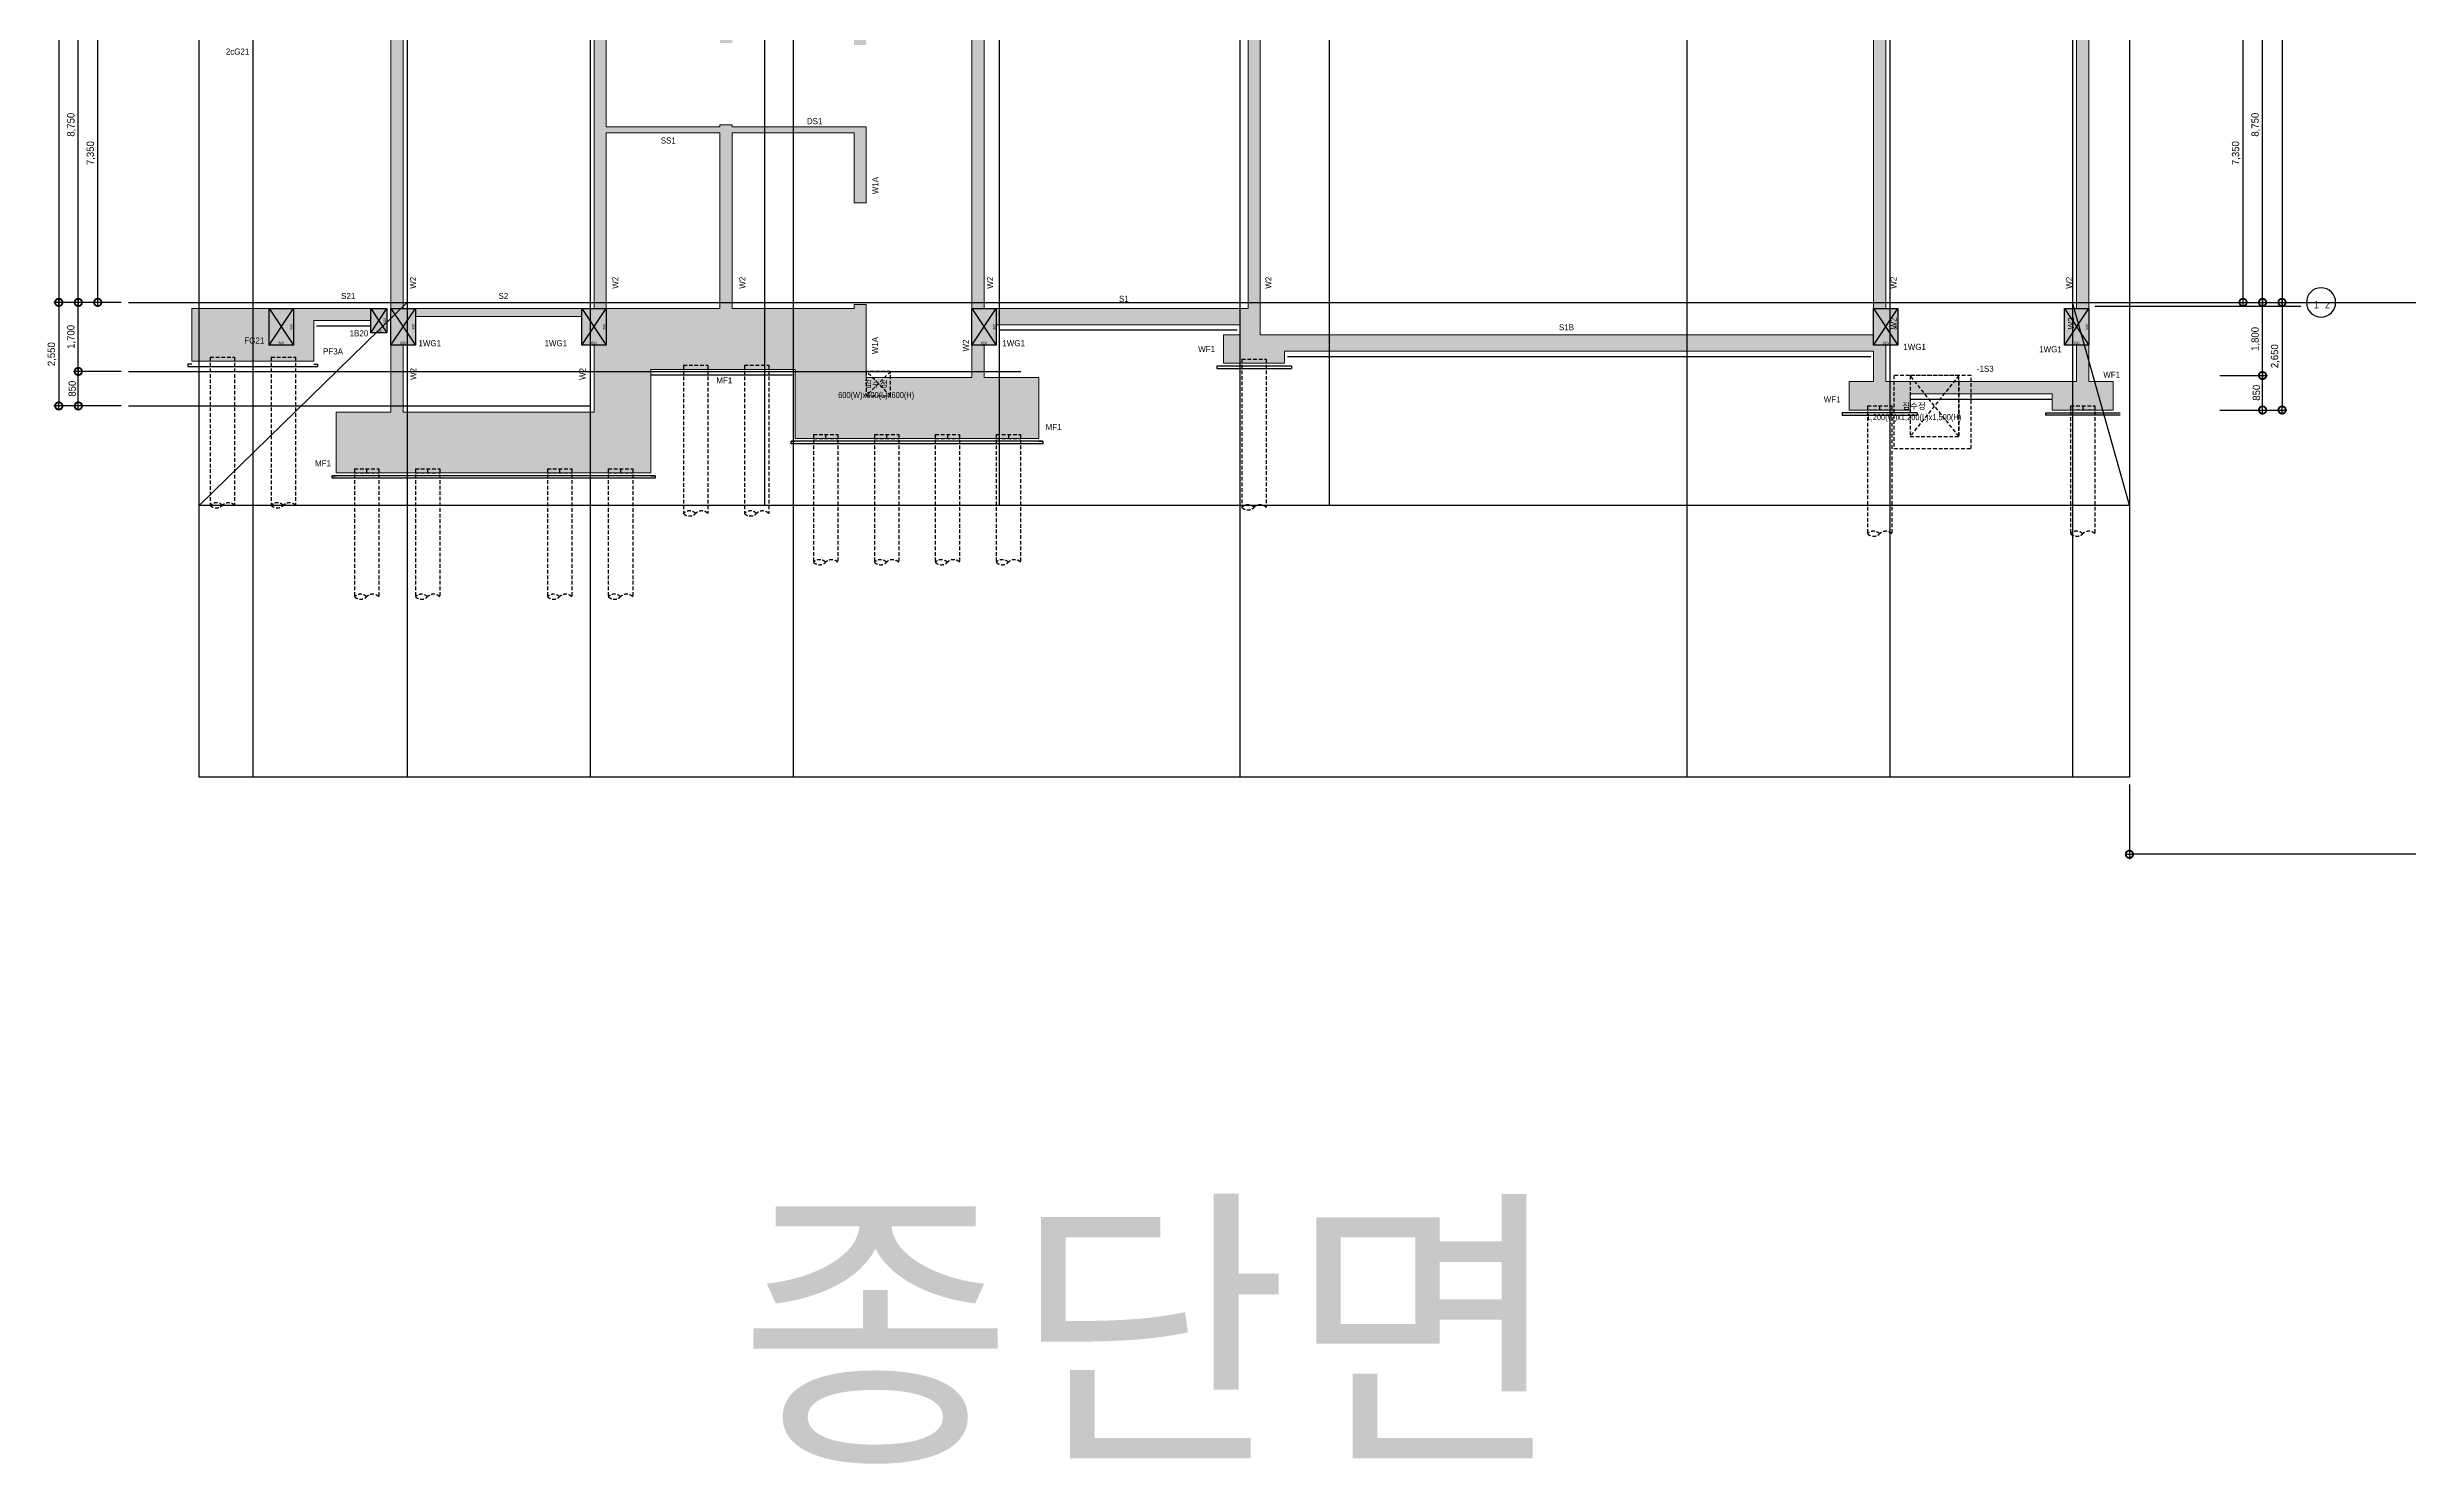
# Model space of a CAD drawing. Header units: millimetres. Extents: x -56316 to 123720, y -36837 to 55569.
# Drawn here: x -5063 to 53077, y -28597 to 6283 of the extents above; entities that cross this region are included whole.
import ezdxf
from ezdxf.enums import TextEntityAlignment as Align

# ---------------------------------------------------------------- set-up
doc = ezdxf.new("R2010")
doc.units = ezdxf.units.MM
doc.header["$LTSCALE"] = 60
for name, pattern in [('ACAD_ISO05W100', [33, 24, -3, 0, -3, 0, -3]), ('HID', [2.3, 1.5, -0.8]), ('HIDDEN', [2, 1, -1])]:
    doc.linetypes.add(name, pattern=pattern)
doc.layers.get('Defpoints').update_dxf_attribs({"color": 151})
doc.layers.add('A-CON', color=2, linetype='Continuous', lineweight=9)
doc.layers.add('A-TEXT', color=3, linetype='Continuous', lineweight=9)
for name, color, linetype in [('A-DIM', 7, 'Continuous'), ('A-ETC-9', 9, 'Continuous'), ('A-SITE', 3, 'ACAD_ISO05W100'), ('A-SYM', 7, 'Continuous'), ('A-버림CONC', 5, 'Continuous'), ('cen', 1, 'Continuous'), ('구조SOLID', 253, 'Continuous'), ('기초', 5, 'HIDDEN')]:
    doc.layers.add(name, color=color, linetype=linetype)
for name, color, linetype, plot in [('AS-HIDLINE', 205, 'Continuous', False), ('NOPLOT', 191, 'Continuous', False), ('NOPLOT-DIM', 191, 'Continuous', False), ('NOPLOT-TEXT', 11, 'Continuous', False), ('NOPLOT-부호', 151, 'Continuous', False)]:
    doc.layers.add(name, color=color, linetype=linetype, plot=plot)
doc.styles.add('Gdim', font='Dotum.ttf')
doc.dimstyles.new('G-Xdim', dxfattribs={"dimscale": 30, "dimtxt": 2, "dimasz": 1, "dimexe": 1.2, "dimexo": 1.2, "dimgap": 0, "dimtad": 1, "dimdec": 1, "dimdsep": 46, "dimlunit": 6, "dimtxsty": 'Gdim', "dimcen": 1, "dimse1": 1, "dimse2": 1, "dimsd1": 1, "dimsd2": 1, "dimclrd": 1, "dimclre": 1, "dimclrt": 256, "dimadec": 0, "dimazin": 0, "dimtfac": 1, "dimtdec": 1, "dimtix": 1, "dimtmove": 2, "dimatfit": 1, "dimfxl": 0, "dimtolj": 1, "dimlwd": -1, "dimlwe": -1, "dimarcsym": 0})
doc.dimstyles.new('Gdim60', dxfattribs={"dimscale": 60, "dimtxt": 3, "dimasz": 1, "dimexe": 2, "dimexo": 3, "dimgap": 1, "dimtad": 1, "dimdec": 0, "dimdsep": 46, "dimlunit": 6, "dimtxsty": 'Gdim', "dimblk": 'G3-DOT', "dimcen": 2.5, "dimdle": 2, "dimclrd": 1, "dimclre": 1, "dimclrt": 256, "dimazin": 2, "dimtfac": 1, "dimtdec": 0, "dimtix": 1, "dimtmove": 2, "dimatfit": 3, "dimldrblk": 'DOTSMALL', "dimfxl": 0, "dimtolj": 1, "dimtzin": 0, "dimarcsym": 0})

# ---------------------------------------------------------------- blocks, each defined once
blk = doc.blocks.new('*D39')
at = {"layer": 'Defpoints', "color": 0, "linetype": 'Continuous', "transparency": 16777216}
for p in [(-300, -900), (300, -880), (300, -900)]:
    blk.add_point(p, dxfattribs=at)
at = {"layer": 'AS-HIDLINE', "linetype": 'Continuous', "transparency": 16777216, "insert": (0, -850), "char_height": 60, "attachment_point": 5, "style": 'Gdim'}
blk.add_mtext('\\A1;600', dxfattribs=at)
blk = doc.blocks.new('*D40')
at = {"layer": 'Defpoints', "color": 0, "linetype": 'Continuous', "transparency": 16777216}
for p in [(300, 0), (280, 0), (300, -900)]:
    blk.add_point(p, dxfattribs=at)
at = {"layer": 'AS-HIDLINE', "linetype": 'Continuous', "transparency": 16777216, "insert": (250, -450), "char_height": 60, "attachment_point": 5, "rotation": 90, "style": 'Gdim'}
blk.add_mtext('\\A1;900', dxfattribs=at)
blk = doc.blocks.new('G3-DOT')
at = {"layer": 'A-DIM', "color": 1, "linetype": 'ByBlock'}
blk.add_line((1.5, 0), (-1.5, 0), dxfattribs=at)
at = {"layer": 'A-DIM', "color": 1, "linetype": 'ByBlock', "const_width": 3}
blk.add_lwpolyline([(0.375, 0, 1), (-0.375, 0, 1)], format="xyb", close=True, dxfattribs=at)
blk = doc.blocks.new('*D88')
at = {"layer": 'Defpoints', "color": 0, "transparency": 16777216}
for p in [(-3066, 48800), (-3066, 0), (-4778, 0)]:
    blk.add_point(p, dxfattribs=at)
at = {"layer": 'NOPLOT-DIM', "color": 1, "lineweight": -2, "transparency": 16777216}
for p, q in [((-3246, 48800), (-4898, 48800)), ((-4778, 48740), (-4778, 60)), ((-3246, 0), (-4898, 0))]:
    blk.add_line(p, q, dxfattribs=at)
at = {"layer": 'NOPLOT-DIM', "color": 1, "lineweight": -2, "transparency": 16777216, "xscale": 60, "yscale": 60, "zscale": 60}
for p, rotation in [((-4778, 48800), 90), ((-4778, 0), 270)]:
    blk.add_blockref('G3-DOT', p, dxfattribs=dict(at, rotation=rotation))
at = {"layer": 'NOPLOT-DIM', "transparency": 16777216, "insert": (-4945, 24400), "char_height": 180, "attachment_point": 5, "rotation": 90, "style": 'Gdim'}
blk.add_mtext('\\A1;48,800', dxfattribs=at)
blk = doc.blocks.new('_DotSmall')
at = {"color": 0, "linetype": 'ByBlock', "const_width": 0.5}
blk.add_lwpolyline([(-0.0625, 0, 1), (0.0625, 0, 1)], format="xyb", close=True, dxfattribs=at)
blk = doc.blocks.new('*D89')
at = {"layer": 'Defpoints', "color": 0, "transparency": 16777216}
for p in [(-4298, 8750), (-3066, 8750), (-3066, 0)]:
    blk.add_point(p, dxfattribs=at)
at = {"layer": 'NOPLOT-DIM', "color": 1, "lineweight": -2, "transparency": 16777216}
for p, q in [((-3246, 8750), (-4418, 8750)), ((-4298, 60), (-4298, 8690)), ((-3246, 0), (-4418, 0))]:
    blk.add_line(p, q, dxfattribs=at)
at = {"layer": 'NOPLOT-DIM', "color": 1, "lineweight": -2, "transparency": 16777216, "xscale": 60, "yscale": 60, "zscale": 60}
for p, rotation in [((-4298, 8750), 90), ((-4298, 0), 270)]:
    blk.add_blockref('G3-DOT', p, dxfattribs=dict(at, rotation=rotation))
at = {"layer": 'NOPLOT-DIM', "transparency": 16777216, "insert": (-4465, 4375), "char_height": 180, "attachment_point": 5, "rotation": 90, "style": 'Gdim'}
blk.add_mtext('\\A1;8,750', dxfattribs=at)
blk = doc.blocks.new('*D99')
at = {"layer": 'Defpoints', "color": 0, "transparency": 16777216}
for p in [(-3066, 0), (-4778, -2550), (-3066, -2550)]:
    blk.add_point(p, dxfattribs=at)
at = {"layer": 'NOPLOT-DIM', "color": 1, "lineweight": -2, "transparency": 16777216}
for p, q in [((-3246, 0), (-4898, 0)), ((-4778, -60), (-4778, -2490)), ((-3246, -2550), (-4898, -2550))]:
    blk.add_line(p, q, dxfattribs=at)
at = {"layer": 'NOPLOT-DIM', "color": 1, "lineweight": -2, "transparency": 16777216, "xscale": 60, "yscale": 60, "zscale": 60}
for p, rotation in [((-4778, 0), 90), ((-4778, -2550), 270)]:
    blk.add_blockref('G3-DOT', p, dxfattribs=dict(at, rotation=rotation))
at = {"layer": 'NOPLOT-DIM', "transparency": 16777216, "insert": (-4945, -1275), "char_height": 180, "attachment_point": 5, "rotation": 90, "style": 'Gdim'}
blk.add_mtext('\\A1;2,550', dxfattribs=at)
blk = doc.blocks.new('*D121')
at = {"layer": 'Defpoints', "color": 0, "transparency": 16777216}
for p in [(-3066, 0), (-4298, 0), (-3066, -1700)]:
    blk.add_point(p, dxfattribs=at)
at = {"layer": 'NOPLOT-DIM', "color": 1, "lineweight": -2, "transparency": 16777216}
for p, q in [((-3246, 0), (-4418, 0)), ((-4298, -1640), (-4298, -60)), ((-3246, -1700), (-4418, -1700))]:
    blk.add_line(p, q, dxfattribs=at)
at = {"layer": 'NOPLOT-DIM', "color": 1, "lineweight": -2, "transparency": 16777216, "xscale": 60, "yscale": 60, "zscale": 60}
for p, rotation in [((-4298, 0), 90), ((-4298, -1700), 270)]:
    blk.add_blockref('G3-DOT', p, dxfattribs=dict(at, rotation=rotation))
at = {"layer": 'NOPLOT-DIM', "transparency": 16777216, "insert": (-4465, -850), "char_height": 180, "attachment_point": 5, "rotation": 90, "style": 'Gdim'}
blk.add_mtext('\\A1;1,700', dxfattribs=at)
blk = doc.blocks.new('*D122')
at = {"layer": 'Defpoints', "color": 0, "transparency": 16777216}
for p in [(-4298, -1700), (-3066, -1700), (-3066, -2550)]:
    blk.add_point(p, dxfattribs=at)
at = {"layer": 'NOPLOT-DIM', "color": 1, "lineweight": -2, "transparency": 16777216}
for p, q in [((-3246, -1700), (-4418, -1700)), ((-4298, -2490), (-4298, -1760)), ((-3246, -2550), (-4418, -2550))]:
    blk.add_line(p, q, dxfattribs=at)
at = {"layer": 'NOPLOT-DIM', "color": 1, "lineweight": -2, "transparency": 16777216, "xscale": 60, "yscale": 60, "zscale": 60}
for p, rotation in [((-4298, -1700), 90), ((-4298, -2550), 270)]:
    blk.add_blockref('G3-DOT', p, dxfattribs=dict(at, rotation=rotation))
at = {"layer": 'NOPLOT-DIM', "transparency": 16777216, "insert": (-4448, -2125), "char_height": 180, "attachment_point": 5, "rotation": 90, "style": 'Gdim'}
blk.add_mtext('\\A1;850', dxfattribs=at)
blk = doc.blocks.new('*D123')
at = {"layer": 'Defpoints', "color": 0, "transparency": 16777216}
for p in [(46200, -11695), (76200, -11695), (46200, -13590)]:
    blk.add_point(p, dxfattribs=at)
at = {"layer": 'NOPLOT-DIM', "color": 1, "lineweight": -2, "transparency": 16777216}
for p, q in [((46200, -11875), (46200, -13710)), ((76200, -11875), (76200, -13710)), ((76140, -13590), (46260, -13590))]:
    blk.add_line(p, q, dxfattribs=at)
at = {"layer": 'NOPLOT-DIM', "color": 1, "lineweight": -2, "transparency": 16777216, "xscale": 60, "yscale": 60, "zscale": 60, "rotation": 180}
blk.add_blockref('G3-DOT', (46200, -13590), dxfattribs=at)
at = {"layer": 'NOPLOT-DIM', "color": 1, "lineweight": -2, "transparency": 16777216, "xscale": 60, "yscale": 60, "zscale": 60}
blk.add_blockref('G3-DOT', (76200, -13590), dxfattribs=at)
at = {"layer": 'NOPLOT-DIM', "transparency": 16777216, "insert": (61200, -13423), "char_height": 180, "attachment_point": 5, "style": 'Gdim'}
blk.add_mtext('\\A1;30,000', dxfattribs=at)
blk = doc.blocks.new('*D120')
at = {"layer": 'Defpoints', "color": 0, "transparency": 16777216}
for p in [(-3818, 7350), (-3066, 7350), (-3066, 0)]:
    blk.add_point(p, dxfattribs=at)
at = {"layer": 'NOPLOT-DIM', "color": 1, "lineweight": -2, "transparency": 16777216}
for p, q in [((-3246, 7350), (-3938, 7350)), ((-3818, 60), (-3818, 7290)), ((-3246, 0), (-3938, 0))]:
    blk.add_line(p, q, dxfattribs=at)
at = {"layer": 'NOPLOT-DIM', "color": 1, "lineweight": -2, "transparency": 16777216, "xscale": 60, "yscale": 60, "zscale": 60}
for p, rotation in [((-3818, 7350), 90), ((-3818, 0), 270)]:
    blk.add_blockref('G3-DOT', p, dxfattribs=dict(at, rotation=rotation))
at = {"layer": 'NOPLOT-DIM', "transparency": 16777216, "insert": (-3985, 3675), "char_height": 180, "attachment_point": 5, "rotation": 90, "style": 'Gdim'}
blk.add_mtext('\\A1;7,350', dxfattribs=at)
blk = doc.blocks.new('*D100')
at = {"layer": 'Defpoints', "color": 0, "transparency": 16777216}
for p in [(48245, 48800), (48245, 0), (49957, 0)]:
    blk.add_point(p, dxfattribs=at)
at = {"layer": 'NOPLOT-DIM', "color": 1, "lineweight": -2, "transparency": 16777216}
for p, q in [((48425, 48800), (50077, 48800)), ((49957, 48740), (49957, 60)), ((48425, 0), (50077, 0))]:
    blk.add_line(p, q, dxfattribs=at)
at = {"layer": 'NOPLOT-DIM', "color": 1, "lineweight": -2, "transparency": 16777216, "xscale": 60, "yscale": 60, "zscale": 60}
for p, rotation in [((49957, 48800), 90), ((49957, 0), 270)]:
    blk.add_blockref('G3-DOT', p, dxfattribs=dict(at, rotation=rotation))
at = {"layer": 'NOPLOT-DIM', "transparency": 16777216, "insert": (49789, 24400), "char_height": 180, "attachment_point": 5, "rotation": 90, "style": 'Gdim'}
blk.add_mtext('\\A1;48,800', dxfattribs=at)
blk = doc.blocks.new('*D101')
at = {"layer": 'Defpoints', "color": 0, "transparency": 16777216}
for p in [(48245, 8750), (49477, 8750), (48245, 0)]:
    blk.add_point(p, dxfattribs=at)
at = {"layer": 'NOPLOT-DIM', "color": 1, "lineweight": -2, "transparency": 16777216}
for p, q in [((48425, 8750), (49597, 8750)), ((49477, 60), (49477, 8690)), ((48425, 0), (49597, 0))]:
    blk.add_line(p, q, dxfattribs=at)
at = {"layer": 'NOPLOT-DIM', "color": 1, "lineweight": -2, "transparency": 16777216, "xscale": 60, "yscale": 60, "zscale": 60}
for p, rotation in [((49477, 8750), 90), ((49477, 0), 270)]:
    blk.add_blockref('G3-DOT', p, dxfattribs=dict(at, rotation=rotation))
at = {"layer": 'NOPLOT-DIM', "transparency": 16777216, "insert": (49309, 4375), "char_height": 180, "attachment_point": 5, "rotation": 90, "style": 'Gdim'}
blk.add_mtext('\\A1;8,750', dxfattribs=at)
blk = doc.blocks.new('*D73')
at = {"layer": 'Defpoints', "color": 0, "transparency": 16777216}
for p in [(48245, 0), (48245, -2650), (49957, -2650)]:
    blk.add_point(p, dxfattribs=at)
at = {"layer": 'NOPLOT-DIM', "color": 1, "lineweight": -2, "transparency": 16777216}
for p, q in [((48425, 0), (50077, 0)), ((49957, -60), (49957, -2590)), ((48425, -2650), (50077, -2650))]:
    blk.add_line(p, q, dxfattribs=at)
at = {"layer": 'NOPLOT-DIM', "color": 1, "lineweight": -2, "transparency": 16777216, "xscale": 60, "yscale": 60, "zscale": 60}
for p, rotation in [((49957, 0), 90), ((49957, -2650), 270)]:
    blk.add_blockref('G3-DOT', p, dxfattribs=dict(at, rotation=rotation))
at = {"layer": 'NOPLOT-DIM', "transparency": 16777216, "insert": (49789, -1325), "char_height": 180, "attachment_point": 5, "rotation": 90, "style": 'Gdim'}
blk.add_mtext('\\A1;2,650', dxfattribs=at)
blk = doc.blocks.new('*D74')
at = {"layer": 'Defpoints', "color": 0, "transparency": 16777216}
for p in [(48245, 0), (49477, 0), (48245, -1800)]:
    blk.add_point(p, dxfattribs=at)
at = {"layer": 'NOPLOT-DIM', "color": 1, "lineweight": -2, "transparency": 16777216}
for p, q in [((48425, 0), (49597, 0)), ((49477, -1740), (49477, -60)), ((48425, -1800), (49597, -1800))]:
    blk.add_line(p, q, dxfattribs=at)
at = {"layer": 'NOPLOT-DIM', "color": 1, "lineweight": -2, "transparency": 16777216, "xscale": 60, "yscale": 60, "zscale": 60}
for p, rotation in [((49477, 0), 90), ((49477, -1800), 270)]:
    blk.add_blockref('G3-DOT', p, dxfattribs=dict(at, rotation=rotation))
at = {"layer": 'NOPLOT-DIM', "transparency": 16777216, "insert": (49309, -900), "char_height": 180, "attachment_point": 5, "rotation": 90, "style": 'Gdim'}
blk.add_mtext('\\A1;1,800', dxfattribs=at)
blk = doc.blocks.new('*D75')
at = {"layer": 'Defpoints', "color": 0, "transparency": 16777216}
for p in [(48245, -1800), (49477, -1800), (48245, -2650)]:
    blk.add_point(p, dxfattribs=at)
at = {"layer": 'NOPLOT-DIM', "color": 1, "lineweight": -2, "transparency": 16777216}
for p, q in [((48425, -1800), (49597, -1800)), ((49477, -2590), (49477, -1860)), ((48425, -2650), (49597, -2650))]:
    blk.add_line(p, q, dxfattribs=at)
at = {"layer": 'NOPLOT-DIM', "color": 1, "lineweight": -2, "transparency": 16777216, "xscale": 60, "yscale": 60, "zscale": 60}
for p, rotation in [((49477, -1800), 90), ((49477, -2650), 270)]:
    blk.add_blockref('G3-DOT', p, dxfattribs=dict(at, rotation=rotation))
at = {"layer": 'NOPLOT-DIM', "transparency": 16777216, "insert": (49327, -2225), "char_height": 180, "attachment_point": 5, "rotation": 90, "style": 'Gdim'}
blk.add_mtext('\\A1;850', dxfattribs=at)
blk = doc.blocks.new('*D111')
at = {"layer": 'Defpoints', "color": 0, "transparency": 16777216}
for p in [(48245, 7350), (48997, 7350), (48245, 0)]:
    blk.add_point(p, dxfattribs=at)
at = {"layer": 'NOPLOT-DIM', "color": 1, "lineweight": -2, "transparency": 16777216}
for p, q in [((48425, 7350), (49117, 7350)), ((48997, 60), (48997, 7290)), ((48425, 0), (49117, 0))]:
    blk.add_line(p, q, dxfattribs=at)
at = {"layer": 'NOPLOT-DIM', "color": 1, "lineweight": -2, "transparency": 16777216, "xscale": 60, "yscale": 60, "zscale": 60}
for p, rotation in [((48997, 7350), 90), ((48997, 0), 270)]:
    blk.add_blockref('G3-DOT', p, dxfattribs=dict(at, rotation=rotation))
at = {"layer": 'NOPLOT-DIM', "transparency": 16777216, "insert": (48829, 3675), "char_height": 180, "attachment_point": 5, "rotation": 90, "style": 'Gdim'}
blk.add_mtext('\\A1;7,350', dxfattribs=at)
blk = doc.blocks.new('파일')
at = {"layer": 'NOPLOT', "linetype": 'HID'}
blk.add_line((71, 790, 0), (671, 790, 0), dxfattribs=at)
at = {"layer": 'NOPLOT'}
blk.add_line((371, 890, 0), (371, 790, 0), dxfattribs=at)
at = {"layer": '기초', "linetype": 'HID'}
for p, q in [((71, 890, 0), (671, 890, 0)), ((71, 890, 0), (71, -2258, 0)), ((671, 890, 0), (671, -2258, 0))]:
    blk.add_line(p, q, dxfattribs=at)
for centre, start, end in [((221, -2408, 0), 45, 135), ((221, -2108, 0), 225, 315), ((521, -2408, 0), 45, 135)]:
    blk.add_arc(centre, 212, start, end, dxfattribs=at)
blk = doc.blocks.new('*D71')
at = {"layer": 'Defpoints', "color": 0, "linetype": 'Continuous', "transparency": 16777216}
for p in [(300, -580), (-100, -600), (300, -600)]:
    blk.add_point(p, dxfattribs=at)
at = {"layer": 'AS-HIDLINE', "linetype": 'Continuous', "transparency": 16777216, "insert": (100, -550), "char_height": 60, "attachment_point": 5, "style": 'Gdim'}
blk.add_mtext('\\A1;400', dxfattribs=at)
blk = doc.blocks.new('*D72')
at = {"layer": 'Defpoints', "color": 0, "linetype": 'Continuous', "transparency": 16777216}
for p in [(300, 0), (280, 0), (300, -600)]:
    blk.add_point(p, dxfattribs=at)
at = {"layer": 'AS-HIDLINE', "linetype": 'Continuous', "transparency": 16777216, "insert": (250, -300), "char_height": 60, "attachment_point": 5, "rotation": 90, "style": 'Gdim'}
blk.add_mtext('\\A1;600', dxfattribs=at)
blk = doc.blocks.new('*U14')
at = {"layer": 'AS-HIDLINE', "linetype": 'Continuous'}
for p, q in [((-300, -900), (300, 0)), ((-300, 0), (300, -900))]:
    blk.add_line(p, q, dxfattribs=at)
blk.add_lwpolyline([(-300, -900), (-300, 0), (300, 0), (300, -900)], close=True, dxfattribs=at)
dim = blk.add_linear_dim(base=(280.13, 0), p1=(300, -900), p2=(300, 0), angle=90, dimstyle='G-Xdim', override={"dimtxsty": 'Gdim'}, dxfattribs=at)
dim.commit()
dim.dimension.update_dxf_attribs({"geometry": '*D40', "text_midpoint": (250.09, -450)})
dim = blk.add_linear_dim(base=(300, -880.06), p1=(-300, -900), p2=(300, -900), dimstyle='G-Xdim', override={"dimtxsty": 'Gdim'}, dxfattribs=at)
dim.commit()
dim.dimension.update_dxf_attribs({"geometry": '*D39', "text_midpoint": (0, -850.02)})
blk = doc.blocks.new('*U30')
at = {"layer": 'AS-HIDLINE', "linetype": 'Continuous'}
for p, q in [((-100, -600), (300, 0)), ((-100, 0), (300, -600))]:
    blk.add_line(p, q, dxfattribs=at)
blk.add_lwpolyline([(-100, -600), (-100, 0), (300, 0), (300, -600)], close=True, dxfattribs=at)
dim = blk.add_linear_dim(base=(280.13, 0), p1=(300, -600), p2=(300, 0), angle=90, dimstyle='G-Xdim', override={"dimtxsty": 'Gdim'}, dxfattribs=at)
dim.commit()
dim.dimension.update_dxf_attribs({"geometry": '*D72', "text_midpoint": (250.09, -300)})
dim = blk.add_linear_dim(base=(300, -580.06), p1=(-100, -600), p2=(300, -600), dimstyle='G-Xdim', override={"dimtxsty": 'Gdim'}, dxfattribs=at)
dim.commit()
dim.dimension.update_dxf_attribs({"geometry": '*D71', "text_midpoint": (100, -550.02)})

msp = doc.modelspace()

# ---------------------------------------------------------------- hatches: boundary and pattern name
at = {"layer": '구조SOLID'}
h = msp.add_hatch(color=256, dxfattribs=at)
h.dxf.hatch_style = 1
h.paths.add_polyline_path([(11800, -150), (11800, 4175), (14800, 4175), (14800, 2450), (15100, 2450), (15100, 4325), (11800, 4325), (11800, 4375), (11500, 4375), (11500, 4325), (8700, 4325), (8700, 8550), (11500, 8550), (11500, 6390), (11800, 6390), (11800, 7550), (12000, 7550), (12000, 8500), (14500, 8500), (14500, 7550), (14800, 7550), (14800, 6340), (15100, 6340), (15100, 8650), (11800, 8650), (11800, 14550), (14800, 14550), (14800, 11200), (15100, 11200), (15100, 14700), (11800, 14700), (11800, 14750), (11500, 14750), (11500, 14700), (8700, 14700), (8700, 17550), (11500, 17550), (11500, 16550), (12000, 16550), (12000, 17500), (14500, 17500), (14500, 16550), (15100, 16550), (15100, 17650), (11800, 17650), (11800, 21300), (14800, 21300), (14800, 20200), (15100, 20200), (15100, 21450), (11800, 21450), (11800, 21500), (11500, 21500), (11500, 21450), (8700, 21450), (8700, 25050), (11500, 25050), (11500, 23515), (11800, 23515), (11800, 24050), (12000, 24050), (12000, 25000), (14500, 25000), (14500, 24050), (14800, 24050), (14800, 23465), (15100, 23465), (15100, 25150), (11800, 25150), (11800, 28550), (14800, 28550), (14800, 27700), (15100, 27700), (15100, 28700), (11800, 28700), (11800, 28750), (11500, 28750), (11500, 28700), (8700, 28700), (8700, 32050), (11500, 32050), (11500, 30765), (11800, 30765), (11800, 31050), (12000, 31050), (12000, 32000), (14500, 32000), (14500, 31050), (14800, 31050), (14800, 30715), (15100, 30715), (15100, 32150), (11800, 32150), (11800, 36050), (14800, 36050), (14800, 34700), (15100, 34700), (15100, 36200), (11800, 36200), (11800, 36250), (11500, 36250), (11500, 36200), (8700, 36200), (8700, 40050), (11500, 40050), (11500, 38265), (11800, 38265), (11800, 39050), (12000, 39050), (12000, 40000), (14500, 40000), (14500, 39050), (14800, 39050), (14800, 38215), (15100, 38215), (15100, 40150), (11800, 40150), (11800, 45350), (14600, 45350), (14600, 44800), (14800, 44800), (14800, 42700), (15100, 42700), (15100, 45350), (17700, 45350), (17700, -1850), (15100, -1850), (15100, -50), (14800, -50), (14800, -150)], flags=16)
h.paths.add_polyline_path([(11500, -150), (8700, -150), (8700, 4175), (11500, 4175)], flags=16)
h.paths.add_polyline_path([(18000, -150), (18000, 7550), (18200, 7550), (18200, 8500), (20800, 8500), (20800, 8500), (21200, 8500), (21200, 8500), (23800, 8500), (23800, 7350), (24500, 7350), (24500, -150)], flags=16)
h.paths.add_polyline_path([(8400, -1050), (8400, -2700), (3700, -2700), (3700, -1050), (4000, -1050), (4000, -350), (8100, -350), (8100, -1050)], flags=16)
h.paths.add_polyline_path([(8400, -150), (3700, -150), (3700, 7550), (3900, 7550), (3900, 8500), (7900, 8500), (7900, 7550), (8400, 7550)], flags=16)
h.paths.add_polyline_path([(11500, 8700), (8700, 8700), (8700, 11550), (11500, 11550)], flags=16)
h.paths.add_polyline_path([(18000, 8650), (18000, 16550), (18200, 16550), (18200, 17500), (20800, 17500), (20800, 17500), (21200, 17500), (21200, 17500), (23800, 17500), (23800, 16350), (24500, 16350), (24500, 8650)], flags=16)
h.paths.add_polyline_path([(8400, 8650), (3700, 8650), (3700, 16350), (3900, 16350), (3900, 17500), (7900, 17500), (7900, 16350), (8400, 16350)], flags=16)
h.paths.add_polyline_path([(24800, -800), (24800, 8500), (31200, 8500), (31200, 7550), (31700, 7550), (31700, 8500), (39900, 8500), (39900, -800)], flags=16)
h.paths.add_polyline_path([(11500, 11700), (8700, 11700), (8700, 14550), (11500, 14550)], flags=16)
h.paths.add_polyline_path([(11500, 17700), (8700, 17700), (8700, 21300), (11500, 21300)], flags=16)
h.paths.add_polyline_path([(18000, 17650), (18000, 24050), (18200, 24050), (18200, 25000), (20800, 25000), (20800, 25000), (21200, 25000), (21200, 25000), (23800, 25000), (23800, 23850), (24500, 23850), (24500, 17650)], flags=16)
h.paths.add_polyline_path([(8400, 17650), (3700, 17650), (3700, 24050), (3900, 24050), (3900, 25000), (7900, 25000), (7900, 24050), (8400, 24050)], flags=16)
h.paths.add_polyline_path([(31400, 8650), (31400, 16550), (31700, 16550), (31700, 17500), (39900, 17500), (39900, 8650)], flags=16)
h.paths.add_polyline_path([(31400, 17650), (31400, 24050), (31700, 24050), (31700, 25000), (39900, 25000), (39900, 17650)], flags=16)
h.paths.add_polyline_path([(11500, 25200), (8700, 25200), (8700, 28550), (11500, 28550)], flags=16)
h.paths.add_polyline_path([(18000, 25150), (18000, 31050), (18200, 31050), (18200, 32000), (20800, 32000), (20800, 31550), (21200, 31550), (21200, 32000), (23800, 32000), (23800, 30850), (24500, 30850), (24500, 25150)], flags=16)
h.paths.add_polyline_path([(8400, 25150), (3700, 25150), (3700, 31050), (3900, 31050), (3900, 32000), (7900, 32000), (7900, 31050), (8400, 31050)], flags=16)
h.paths.add_polyline_path([(40200, -1050), (40500, -1050), (40500, -150), (40200, -150), (40200, 7550), (40700, 7550), (40700, 8500), (44700, 8500), (44700, 7550), (44900, 7550), (44900, -150), (44600, -150), (44600, -1050), (44900, -1050), (44900, -1950), (40200, -1950)], flags=16)
h.paths.add_polyline_path([(40200, 8650), (40200, 16350), (40700, 16350), (40700, 17500), (44700, 17500), (44700, 16350), (44900, 16350), (44900, 8650)], flags=16)
h.paths.add_polyline_path([(31400, 25150), (31400, 31050), (31700, 31050), (31700, 32000), (39900, 32000), (39900, 25150)], flags=16)
h.paths.add_polyline_path([(40200, 17650), (40200, 24050), (40700, 24050), (40700, 25000), (44700, 25000), (44700, 24050), (44900, 24050), (44900, 17650)], flags=16)
h.paths.add_polyline_path([(11500, 32200), (8700, 32200), (8700, 36050), (11500, 36050)], flags=16)
h.paths.add_polyline_path([(18000, 32150), (18000, 39050), (18200, 39050), (18200, 40000), (20800, 40000), (20800, 40000), (21200, 40000), (21200, 40000), (23800, 40000), (23800, 38850), (24500, 38850), (24500, 32150)], flags=16)
h.paths.add_polyline_path([(8400, 32150), (3700, 32150), (3700, 39050), (3900, 39050), (3900, 40000), (7900, 40000), (7900, 38850), (8400, 38850)], flags=16)
h.paths.add_polyline_path([(40200, 25150), (40200, 31050), (40700, 31050), (40700, 32000), (44700, 32000), (44700, 31050), (44900, 31050), (44900, 25150)], flags=16)
h.paths.add_polyline_path([(31400, 32150), (31400, 38850), (31700, 38850), (31700, 39750), (39900, 39750), (39900, 32150)], flags=16)
h.paths.add_polyline_path([(11500, 40200), (8700, 40200), (8700, 45350), (11500, 45350)], flags=16)
h.paths.add_polyline_path([(18000, 40150), (18000, 44800), (18200, 44800), (18200, 45350), (24300, 45350), (24300, 44800), (24500, 44800), (24500, 40150)], flags=16)
h.paths.add_polyline_path([(8400, 40150), (3700, 40150), (3700, 44800), (3900, 44800), (3900, 45320), (8200, 45320), (8200, 44800), (8400, 44800)], flags=16)
h.paths.add_polyline_path([(40200, 32150), (40200, 38850), (40700, 38850), (40700, 40000), (44700, 40000), (44700, 39050), (44900, 39050), (44900, 32150)], flags=16)
h.paths.add_polyline_path([(40200, 40150), (40200, 44800), (40400, 44800), (40400, 45320), (44700, 45320), (44700, 44800), (44900, 44800), (44900, 40150)], flags=16)
h.paths.add_polyline_path([(40050, 45500), (40050, 47000), (39900, 47000), (39900, 40900), (39800, 40900), (39600, 40870), (39600, 40765), (39645, 40765), (39900, 40750), (39900, 39950), (31400, 39950), (31400, 40750), (31655, 40750), (31655, 40765), (31700, 40870), (31500, 40900), (31400, 40900), (31400, 46350), (31200, 46350), (31200, 45500), (30900, 45500), (30900, 44800), (31200, 44800), (31200, 8650), (24800, 8650), (24800, 46350), (24500, 46350), (24500, 46250), (24200, 46220), (24200, 46115), (24245, 46115), (24500, 46100), (24500, 45500), (3600, 45500), (3600, 46100), (3755, 46100), (3755, 46115), (3770, 46115), (3770, 46100), (3800, 46100), (3800, 46220), (3600, 46250), (3600, 47000), (3400, 47000), (3400, -2700), (2050, -2700), (2050, -4200), (9800, -4200), (9800, -1650), (13350, -1650), (13350, -3350), (19350, -3350), (19350, -1850), (18000, -1850), (18000, -1050), (18300, -1050), (18300, -550), (24300, -550), (24300, -800), (23900, -800), (23900, -1500), (25400, -1500), (25400, -1200), (39900, -1200), (39900, -1950), (39300, -1950), (39300, -2650), (40800, -2650), (40800, -2250), (44300, -2250), (44300, -2650), (45800, -2650), (45800, -1950), (45200, -1950), (45200, 47000), (45000, 47000), (45000, 46250), (44800, 46220), (44800, 46100), (44830, 46100), (44830, 46115), (44845, 46115), (44845, 46100), (45000, 46100), (45000, 45500)])
h = msp.add_hatch(color=256, dxfattribs=at)
h.dxf.hatch_style = 1
h.paths.add_polyline_path([(1500, -450), (2900, -450), (2900, -750), (3300, -750), (3300, -150), (-1500, -150), (-1500, -1450), (1500, -1450)])

# ---------------------------------------------------------------- linework, layer by layer
at = {"layer": 'A-CON'}
for p, q in [((3400, 47000), (3400, -2700)), ((45200, 47000), (45200, -1950)), ((17700, 45350), (17700, -1850)), ((8700, 8550), (8700, 4325)), ((24800, 8500, 0), (24800, -800, 0)), ((39900, 8500), (39900, -800)), ((3700, 7550), (3700, -150)), ((8400, 7550), (8400, -150)), ((18000, 7550, 0), (18000, -150, 0)), ((24500, 7350, 0), (24500, -150, 0)), ((40200, 7550), (40200, -150)), ((44900, 7550), (44900, -150)), ((11500, 4325), (8700, 4325)), ((8700, 4175), (8700, -150)), ((11500, 4175), (8700, 4175)), ((11500, 4375), (11500, 4325)), ((11500, 4375), (11800, 4375)), ((11500, 4175), (11500, -150)), ((11800, 4375), (11800, 4325)), ((15100, 4325), (11800, 4325)), ((11800, 4175), (11800, -150)), ((14800, 4175), (11800, 4175)), ((14800, 4175), (14800, 2450)), ((15100, 4325), (15100, 2450)), ((14800, 2450), (15100, 2450)), ((-1500, -150), (3300, -150)), ((-1500, -150), (-1500, -1450)), ((1500, -450), (2900, -450)), ((1500, -450), (1500, -1450)), ((2900, -450), (2900, -750)), ((3300, -150), (3300, -750)), ((3700, -150), (8400, -150)), ((4000, -350), (8100, -350)), ((4000, -1050), (4000, -350)), ((8100, -1050), (8100, -350)), ((8700, -150), (11500, -150)), ((11800, -150), (14800, -150)), ((14800, -50), (14800, -150)), ((14800, -50), (15100, -50)), ((15100, -50), (15100, -1850)), ((18000, -150), (24500, -150)), ((18300, -550), (24300, -550)), ((18300, -1050), (18300, -550)), ((24300, -550, 0), (24300, -800, 0)), ((40500, -150), (40200, -150)), ((40500, -1050), (40500, -150)), ((44600, -1050), (44600, -150)), ((44600, -150), (44900, -150)), ((2900, -750), (3300, -750)), ((3700, -1050), (3700, -2700)), ((3700, -1050), (4000, -1050)), ((8400, -1050), (8100, -1050)), ((8400, -1050), (8400, -2700)), ((18000, -1050), (18000, -1850)), ((18000, -1050), (18300, -1050)), ((23900, -800), (23900, -1500)), ((24300, -800, 0), (23900, -800)), ((24800, -800), (39900, -800)), ((40200, -1050), (40500, -1050)), ((40200, -1050), (40200, -1950)), ((44900, -1050), (44600, -1050)), ((44900, -1050), (44900, -1950)), ((-1500, -1450), (1500, -1450)), ((9800, -1650), (13350, -1650)), ((9800, -1650), (9800, -4200)), ((13350, -1650), (13350, -3350)), ((13350, -1850), (13350, -1650)), ((23900, -1500), (25400, -1500, 0)), ((25400, -1200), (39900, -1200)), ((25400, -1200), (25400, -1500)), ((39900, -1200), (39900, -1950)), ((15100, -1850), (17700, -1850)), ((18000, -1850), (19350, -1850)), ((19350, -1850), (19350, -3350)), ((39300, -1950), (39300, -2650)), ((39900, -1950), (39300, -1950)), ((40200, -1950), (44900, -1950)), ((40800, -2250), (44300, -2250)), ((40800, -2250), (40800, -2650)), ((44300, -2250), (44300, -2650)), ((45200, -1950), (45800, -1950)), ((45800, -1950), (45800, -2650)), ((3400, -2700), (2050, -2700)), ((2050, -2700), (2050, -4200)), ((3700, -2700), (8400, -2700, 0)), ((39300, -2650), (40800, -2650)), ((44300, -2650), (45800, -2650)), ((13350, -3350), (19350, -3350, 0)), ((2050, -4200), (9800, -4200))]:
    msp.add_line(p, q, dxfattribs=at)
at = {"layer": 'A-CON', "color": 7, "linetype": 'HID'}
for q in [(8700, -150), (8400, -1050)]:
    msp.add_line((8700, -1050), q, dxfattribs=at)
at = {"layer": 'A-CON', "color": 7, "linetype": 'HIDDEN', "elevation": 0}
msp.add_lwpolyline([(400, -1050), (1000, -1050), (1000, -150), (400, -150)], close=True, dxfattribs=at)
at = {"layer": 'A-ETC-9', "linetype": 'HID'}
for p, q in [((15700, -1700), (15100, -2300)), ((15700, -2300), (15100, -1700)), ((15100, -2300), (15700, -2300)), ((42000, -1800), (40800, -3300)), ((42000, -3300), (40800, -1800)), ((42000, -1950), (42000, -3300)), ((40800, -3300), (42000, -3300))]:
    msp.add_line(p, q, dxfattribs=at)
msp.add_lwpolyline([(15100, -2300), (15700, -2300), (15700, -1700), (15100, -1700)], close=True, dxfattribs=at)
at = {"layer": 'A-ETC-9', "linetype": 'HID', "elevation": 0}
for points in [[(40400, -3600), (42300, -3600), (42300, -1800), (40400, -1800)], [(40800, -3300), (42000, -3300), (42000, -1800), (40800, -1800)]]:
    msp.add_lwpolyline(points, close=True, dxfattribs=at)
at = {"layer": 'A-SITE', "linetype": 'Continuous'}
msp.add_line((50416.7, -100), (45350, -100), dxfattribs=at)
at = {"layer": 'A-SYM', "elevation": 0}
msp.add_lwpolyline([(12594.3, 51250), (12594.9, 10129.3), (12483.5, 10027.4), (12706.4, 10116.5), (12594.9, 10015), (12594.8, -5000)], dxfattribs=at)
at = {"layer": 'A-버림CONC', "color": 5}
for p, q in [((18370, -680), (24230, -680)), ((-1500, -1520), (-1600, -1520)), ((-1600, -1520), (-1600, -1580)), ((-1600, -1580), (1600, -1580)), ((1500, -1520), (1600, -1520)), ((1600, -1580), (1600, -1520)), ((25570, -1570), (23730, -1570)), ((23730, -1570), (23730, -1630)), ((23730, -1630), (25570, -1630)), ((25470, -1330), (39830, -1330)), ((25570, -1570), (25570, -1630)), ((40970, -2720), (39130, -2720)), ((39130, -2720), (39130, -2780)), ((39130, -2780), (40970, -2780)), ((40800, -2380, 0), (44300, -2380, 0)), ((40970, -2720), (40970, -2780)), ((44130, -2720), (45970, -2720)), ((44130, -2720), (44130, -2780)), ((45970, -2780), (44130, -2780)), ((13250, -3480), (13250, -3420)), ((13250, -3420), (13350, -3420)), ((19450, -3420), (13250, -3420)), ((19450, -3480), (13250, -3480)), ((19350, -3420), (19450, -3420)), ((19450, -3420), (19450, -3480)), ((1950, -4330), (1950, -4270)), ((1950, -4270), (2050, -4270)), ((9900, -4270), (1950, -4270)), ((9900, -4330), (1950, -4330)), ((9800, -4270), (9900, -4270)), ((9900, -4270), (9900, -4330))]:
    msp.add_line(p, q, dxfattribs=at)
at = {"layer": 'A-버림CONC', "color": 5, "elevation": 0}
for points in [[(1570, -580), (2900, -580)], [(9800, -1780), (13280, -1780)]]:
    msp.add_lwpolyline(points, dxfattribs=at)
at = {"layer": 'cen'}
for p, q in [((0, 52560), (0, -11694.5)), ((3800, 52560), (3800, -11694.5)), ((8300, 52560), (8300, -11694.5)), ((13300, 52560), (13300, -11694.5)), ((24300, 52560), (24300, -11694.5)), ((35300, 52560), (35300, -11694.5)), ((40300, 52560), (40300, -11694.5)), ((40300, 52560), (40300, -11694.5)), ((44800, 52560), (44800, -11694.5)), ((-3065.7, 0), (102021, 0)), ((-3065.7, -1700), (18907.5, -1700)), ((-3065.7, -2550), (8300, -2550))]:
    msp.add_line(p, q, dxfattribs=at)
at = {"layer": 'NOPLOT'}
for p, q in [((-1320, -5000), (3800, 0)), ((46200, -4995.9), (44800, 0))]:
    msp.add_line(p, q, dxfattribs=at)
for points in [[(26505.1, 27250), (26500, -5000), (-1320, -5000), (-1314.9, 27250)], [(46205.1, 27250), (46200, -5000), (18380, -5000), (18385.1, 27250)]]:
    msp.add_lwpolyline(points, close=True, dxfattribs=at)
at = {"layer": 'NOPLOT-DIM', "elevation": 0}
msp.add_lwpolyline([(46200, -11694.5), (-1320, -11694.5), (-1320, 52560), (46200, 52560)], close=True, dxfattribs=at)
msp.add_lwpolyline([(50316.8, 0), (50556.8, 0, 1), (51276.8, 0, 1), (50556.8, 0, 0)], format="xyb", dxfattribs=at)
at = {"layer": '기초', "linetype": 'HID'}
for p, q in [((-1050, -1350), (-450, -1350)), ((-1050, -1350), (-1050, -4997.6)), ((-450, -1350), (-450, -4997.6)), ((450, -1350), (1050, -1350)), ((450, -1350), (450, -4997.6)), ((1050, -1350), (1050, -4997.6)), ((10600, -1550), (11200, -1550)), ((10600, -1550), (10600, -5197.6)), ((11200, -1550), (11200, -5197.6)), ((12100, -1550), (12700, -1550)), ((12100, -1550), (12100, -5197.6)), ((12700, -1550), (12700, -5197.6)), ((24350, -1400), (24950, -1400)), ((24350, -1400), (24350, -5047.6)), ((24950, -1400), (24950, -5047.6))]:
    msp.add_line(p, q, dxfattribs=at)
for centre, start, end in [((-900, -5147.6), 45, 135), ((-900, -4847.6), 225, 315), ((-600, -5147.6), 45, 135), ((600, -5147.6), 45, 135), ((600, -4847.6), 225, 315), ((900, -5147.6), 45, 135), ((10750, -5347.6), 45, 135), ((10750, -5047.6), 225, 315), ((11050, -5347.6), 45, 135), ((12250, -5347.6), 45, 135), ((12250, -5047.6), 225, 315), ((12550, -5347.6), 45, 135), ((24500, -5197.6), 45, 135), ((24500, -4897.6), 225, 315), ((24800, -5197.6), 45, 135)]:
    msp.add_arc(centre, 212.1, start, end, dxfattribs=at)

# ---------------------------------------------------------------- block references
at = {"layer": 'AS-HIDLINE', "linetype": 'Continuous'}
for name, p in [('*U14', (700, -150)), ('*U30', (3000, -150)), ('*U14', (3700, -150)), ('*U14', (8400, -150)), ('*U14', (18000, -150)), ('*U14', (40200, -150)), ('*U14', (44900, -150))]:
    msp.add_blockref(name, p, dxfattribs=at)
at = {"layer": '기초'}
for p in [(39679.1, -3439.7, 0), (44679.1, -3439.7, 0), (13729.1, -4139.7, 0), (15229.1, -4139.7, 0), (16729.1, -4139.7, 0), (18229.1, -4139.7, 0), (2429.1, -4989.7, 0), (3929.1, -4989.7, 0), (7179.1, -4989.7, 0), (8679.1, -4989.7, 0)]:
    msp.add_blockref('파일', p, dxfattribs=at)

# ---------------------------------------------------------------- texts
at = {"layer": 'A-TEXT', "style": 'Gdim'}
msp.add_text('종단면', height=5400, dxfattribs=at).set_placement((11951.4, -28037.3))
at = {"layer": 'NOPLOT-DIM', "style": 'Gdim'}
for s, height, p in [('1', 180, (50738.1, -149.8, 0)), ('Z', 150, (51017.5, -149.8, 0))]:
    msp.add_text(s, height=height, dxfattribs=at).set_placement(p)
at = {"layer": 'NOPLOT-TEXT', "style": 'Gdim', "width": 0.8}
for s, p in [('600(W)x600(L)x600(H)', (15345.2, -2299.9)), ('1,200(W)x1,200(L)x1,500(H)', (40893.9, -2843.6))]:
    msp.add_text(s, height=150, dxfattribs=at).set_placement(p, align=Align.MIDDLE)
at = {"layer": 'NOPLOT-TEXT', "style": 'Gdim'}
for p in [(15345.2, -2004.8), (40893.9, -2548.5)]:
    msp.add_text('집수정', height=150, dxfattribs=at).set_placement(p, align=Align.MIDDLE)
at = {"layer": 'NOPLOT-부호', "style": 'Gdim'}
for s, p in [('2cG21', (-377, 6175.4)), ('DS1', (13829.9, 4462.3)), ('SS1', (10227.4, 3986.8)), ('S21', (2346.8, 157.6)), ('S2', (6167.2, 157.6)), ('S1', (21445.6, 87.5)), ('S1B', (32340.3, -612.5)), ('FG21', (34.9, -938.7)), ('PF3A', (1973.3, -1207.4)), ('1B20', (2611.2, -760.3)), ('1WG1', (4354.3, -1005.3)), ('1WG1', (7457.3, -1005.3)), ('1WG1', (18730.4, -1005.3)), ('WF1', (23480.8, -1149.7)), ('1WG1', (40911.4, -1094.9)), ('1WG1', (44256.4, -1153.9)), ('-1S3', (42650.5, -1635.1)), ('WF1', (45763.6, -1779.5)), ('MF1', (11605.6, -1919.9)), ('WF1', (38880.7, -2388)), ('MF1', (19714.7, -3070.1)), ('MF1', (1725.5, -3962.5))]:
    msp.add_text(s, height=150, dxfattribs=at).set_placement(p, align=Align.MIDDLE)
for s, p in [('W1A', (15321.4, 2876.5)), ('W2', (3942.5, 483.2)), ('W2', (8919.8, 483.2)), ('W2', (12051.3, 483.2)), ('W2', (18145.9, 483.2)), ('W2', (24998.6, 483.2)), ('W2', (40390, 483.2)), ('W2', (44714.9, 483.2)), ('W2', (40390, -516.8)), ('W2', (44760.8, -516.8)), ('W1A', (15315.9, -1061.4)), ('W2', (17551.3, -1061.4)), ('W2', (3946.2, -1762)), ('W2', (8114, -1762))]:
    msp.add_text(s, height=150, rotation=90, dxfattribs=at).set_placement(p, align=Align.MIDDLE)

# ---------------------------------------------------------------- dimensions: what is measured, and where the dimension line sits
at = {"layer": 'NOPLOT-DIM'}
for base, p1, p2, angle, picture, middle in [((-4777.8, 0), (-3065.7, 48800), (-3065.7, 0), 90, '*D88', (-4945.2, 24400)), ((49956.8, 0), (48244.7, 48800), (48244.7, 0), 90, '*D100', (49789.3, 24400)), ((-4297.8, 8750), (-3065.7, 0), (-3065.7, 8750), 90, '*D89', (-4465.2, 4375)), ((49476.8, 8750), (48244.7, 0), (48244.7, 8750), 90, '*D101', (49309.3, 4375)), ((-3817.8, 7350), (-3065.7, 0), (-3065.7, 7350), 90, '*D120', (-3985.2, 3675)), ((48996.8, 7350), (48244.7, 0), (48244.7, 7350), 90, '*D111', (48829.3, 3675)), ((-4777.8, -2550), (-3065.7, 0), (-3065.7, -2550), 90, '*D99', (-4945.2, -1275)), ((-4297.8, 0), (-3065.7, -1700), (-3065.7, 0), 90, '*D121', (-4465.2, -850)), ((49956.8, -2650), (48244.7, 0), (48244.7, -2650), 90, '*D73', (49789.3, -1325)), ((49476.8, 0), (48244.7, -1800), (48244.7, 0), 90, '*D74', (49309.3, -900)), ((-4297.8, -1700), (-3065.7, -2550), (-3065.7, -1700), 90, '*D122', (-4447.9, -2125)), ((49476.8, -1800), (48244.7, -2650), (48244.7, -1800), 90, '*D75', (49326.7, -2225)), ((46200, -13590.3), (76200, -11694.5), (46200, -11694.5), 180, '*D123', (61200, -13422.9))]:
    dim = msp.add_linear_dim(base=base, p1=p1, p2=p2, angle=angle, dimstyle='Gdim60', dxfattribs=at)
    dim.commit()
    dim.dimension.update_dxf_attribs({"geometry": picture, "text_midpoint": middle})

doc.saveas('drawing.dxf')
